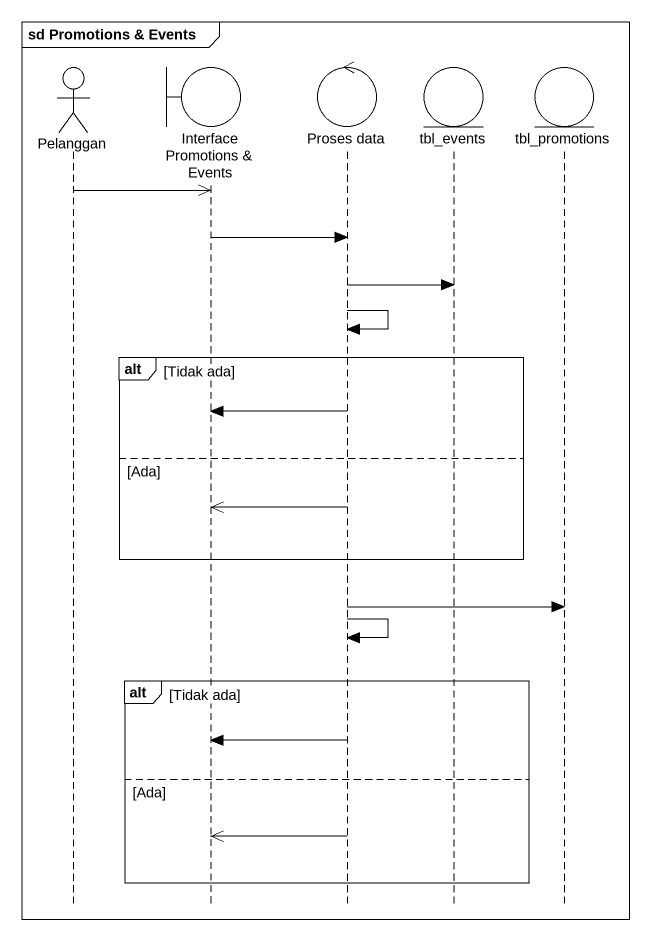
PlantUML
@startuml
mainframe sd Promotions & Events
hide footbox
actor Pelanggan
boundary "Interface Promotions & Events" as Interface_Promotions_Events
control "Proses data" as Proses_data
entity tbl_events
entity tbl_promotions

Pelanggan ->> Interface_Promotions_Events
Interface_Promotions_Events -> Proses_data
Proses_data -> tbl_events
Proses_data -> Proses_data
alt Tidak ada
  Proses_data -> Interface_Promotions_Events
else Ada
  Proses_data ->> Interface_Promotions_Events
end
Proses_data -> tbl_promotions
Proses_data -> Proses_data
alt Tidak ada
  Proses_data -> Interface_Promotions_Events
else Ada
  Proses_data ->> Interface_Promotions_Events
end
@enduml
